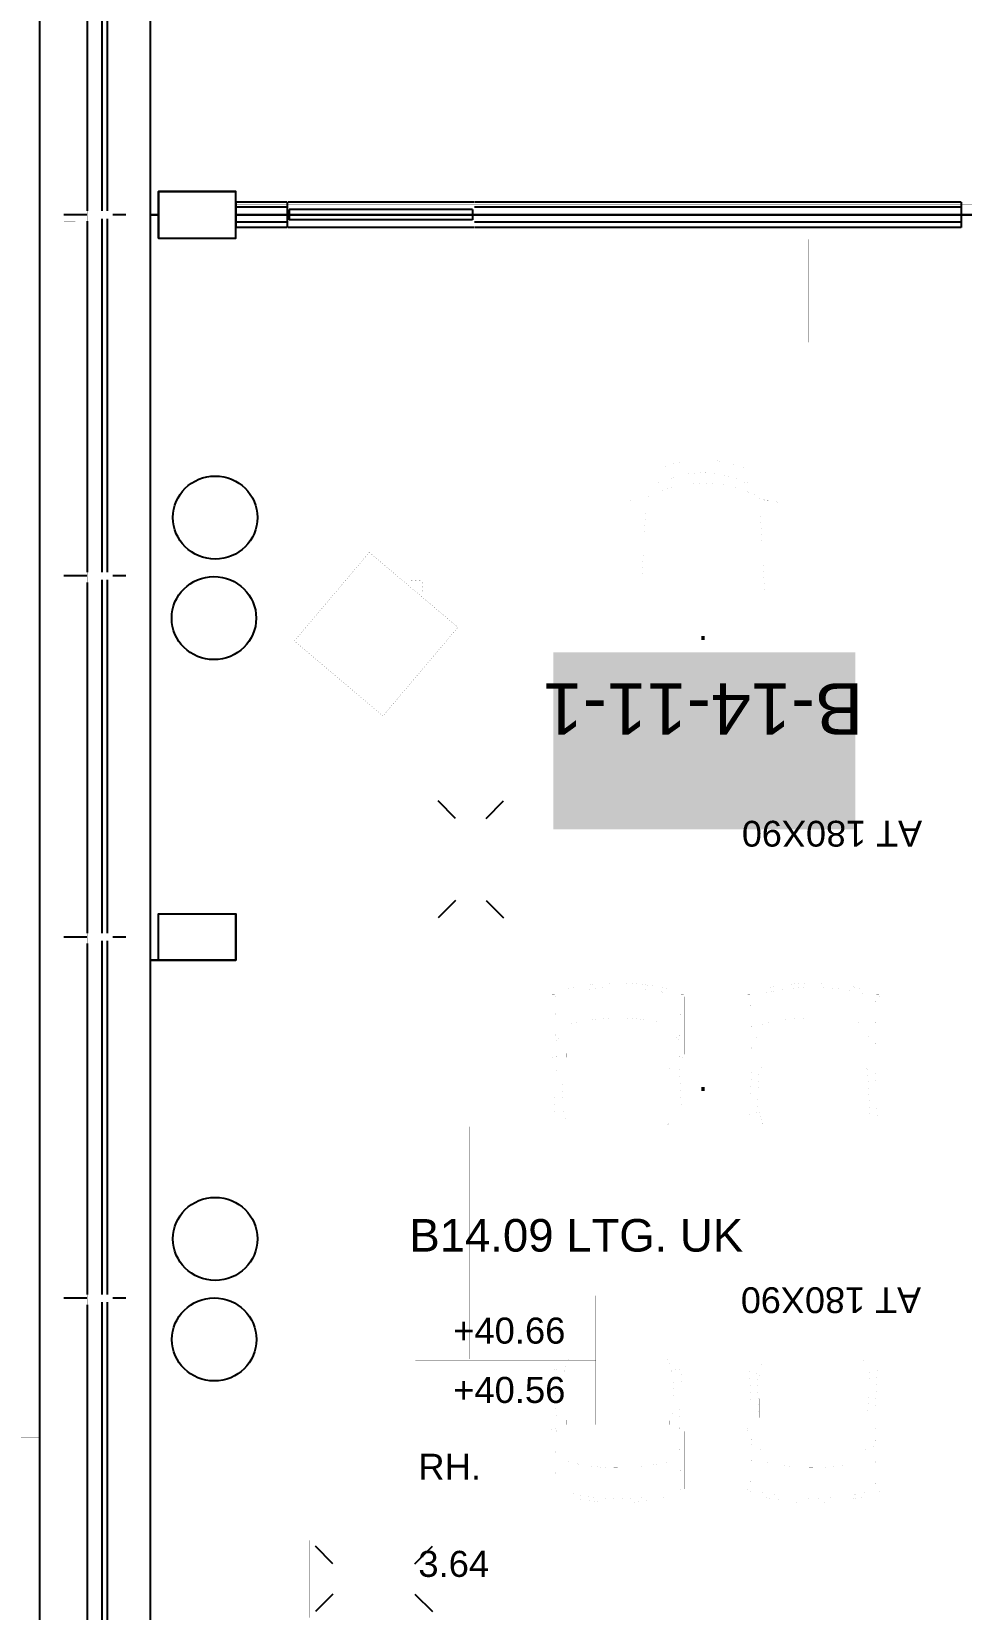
# Model space of a CAD drawing. Extents: x 7690 to 8871, y -6511 to -5312.
# Drawn here: x 7829.7 to 7971.7, y -5793.9 to -5553.1 of the extents above; entities that cross this region are included whole.
import ezdxf
from ezdxf.enums import TextEntityAlignment as Align

# ---------------------------------------------------------------- set-up
doc = ezdxf.new("R2010")
doc.units = 0
doc.header["$MEASUREMENT"] = 0
doc.linetypes.add('LONG_DASHES', pattern=[1.5, 1, -0.5])
doc.layers.get('0').update_dxf_attribs({"linetype": 'CONTINUOUS'})
for name, color, linetype in [('A-ALLG-BESCHRIFTUNG_10', 7, 'CONTINUOUS'), ('A-NEU-BÜROTRENNWAND-DAEMMUNG', 7, 'CONTINUOUS'), ('A-NEU-BÜROTRENNWAND-FEIN', 7, 'CONTINUOUS'), ('A-NEU-BÜROTRENNWAND-GROB', 7, 'CONTINUOUS'), ('A-NEU-GRUNDRISS', 7, 'CONTINUOUS'), ('A-NEU-WAND-BETON', 7, 'CONTINUOUS'), ('BWZ121_GF-POLYGON', 7, 'CONTINUOUS'), ('BWZ122_NGF-POLYGON', 7, 'CONTINUOUS'), ('FM_OBJEKT_ARBEITSPLATZ', 7, 'CONTINUOUS'), ('FM_OBJEKT_DOSE', 7, 'CONTINUOUS'), ('FM_OBJEKT_GESCHOSS', 7, 'CONTINUOUS'), ('FM_OBJEKT_MOEBEL', 7, 'CONTINUOUS'), ('FM_OBJEKT_RAUM', 7, 'CONTINUOUS'), ('R0_MOBILIAR_2D_BEDIENUNG', 7, 'CONTINUOUS'), ('R0_MOBILIAR_2D_LINIEN', 7, 'CONTINUOUS'), ('Z0_NEU', 7, 'CONTINUOUS'), ('Z1_POLYGONE_FLÄCHENNACHWEIS', 7, 'CONTINUOUS')]:
    doc.layers.add(name, color=color, linetype=linetype)
doc.styles.add('ARIAL', font='ARIAL')

# ---------------------------------------------------------------- blocks, each defined once
blk = doc.blocks.new('*D22')
at = {"layer": 'FM_OBJEKT_GESCHOSS', "color": 250, "linetype": 'Continuous', "const_width": 0.00174}
blk.add_lwpolyline([(8161.6821, -6162.5566), (8161.6821, -6493.2646), (8778.2168, -6493.2646), (8778.2168, -5660.9834), (8447.5059, -5660.9834), (8447.5059, -5330.3032), (7830.9731, -5330.2744), (7830.9746, -5767.6758), (7720.7378, -5767.6758), (7720.7378, -5751.9277), (7704.9897, -5751.9277), (7704.9897, -5767.6758), (7720.7378, -5767.6758), (7720.7378, -5767.6758), (7830.9746, -5767.6758), (7830.9746, -6162.5566), (8161.6821, -6162.5566), (8246.5254, -6081.0605), (8246.5254, -6073.5806), (8330.5762, -6073.5806), (8330.5762, -6081.0605), (8246.5254, -6081.0605)], close=True, dxfattribs=at)
blk = doc.blocks.new('*D55')
at = {"layer": 'A-NEU-GRUNDRISS', "color": 250, "linetype": 'Continuous'}
for p, q in [((7830.9712, -5801.5303), (7830.9712, -5746.4121)), ((7838.2139, -5746.4121), (7834.6587, -5746.4121)), ((7838.2144, -5747.4053), (7838.2144, -5800.9395)), ((7840.4995, -5800.9395), (7840.4995, -5747.0029)), ((7841.3267, -5800.9395), (7841.3267, -5747.0029)), ((7844.1187, -5746.4121), (7842.1519, -5746.4121)), ((7847.8979, -5799.9556), (7847.8979, -5747.9868))]:
    blk.add_line(p, q, dxfattribs=at)
at = {"layer": 'A-NEU-GRUNDRISS', "color": 250, "linetype": 'Continuous', "const_width": 0.00174}
for points in [[(7836.4106, -5747.4854), (7836.4106, -5745.3394), (7834.6587, -5745.3394), (7834.6587, -5747.4854)], [(7839.3955, -5747.4053), (7839.3955, -5745.4185), (7838.2144, -5745.4185), (7838.2144, -5747.4053)], [(7847.8979, -5747.9868), (7847.8979, -5744.8374), (7842.7798, -5744.8374), (7842.7798, -5747.9868)], [(7842.1494, -5800.9395), (7842.1494, -5747.0029), (7839.6714, -5747.0029), (7839.6714, -5800.9395)], [(7842.1519, -5746.8057), (7842.1519, -5746.0186), (7839.6934, -5746.0186), (7839.6934, -5746.8057)]]:
    blk.add_lwpolyline(points, close=True, dxfattribs=at)
blk = doc.blocks.new('*D56')
at = {"layer": 'A-NEU-GRUNDRISS', "color": 250, "linetype": 'Continuous'}
for p, q in [((7830.9712, -5746.4121), (7830.9712, -5691.2944)), ((7838.2139, -5691.2944), (7834.6587, -5691.2944)), ((7838.2144, -5692.2871), (7838.2144, -5745.8218)), ((7840.4995, -5745.8218), (7840.4995, -5691.8848)), ((7841.3267, -5745.8218), (7841.3267, -5691.8848)), ((7844.1187, -5691.2939), (7842.1519, -5691.2939)), ((7847.8979, -5744.8374), (7847.8979, -5692.8691))]:
    blk.add_line(p, q, dxfattribs=at)
at = {"layer": 'A-NEU-GRUNDRISS', "color": 250, "linetype": 'Continuous', "const_width": 0.00174}
for points in [[(7836.4106, -5692.3672), (7836.4106, -5690.2212), (7834.6587, -5690.2212), (7834.6587, -5692.3672)], [(7839.395, -5692.2871), (7839.395, -5690.3003), (7838.2144, -5690.3003), (7838.2144, -5692.2871)], [(7847.8979, -5692.8691), (7847.8979, -5689.7192), (7842.7798, -5689.7192), (7842.7798, -5692.8691)], [(7842.1494, -5745.8218), (7842.1494, -5691.8848), (7839.6714, -5691.8848), (7839.6714, -5745.8218)], [(7842.1519, -5691.688), (7842.1519, -5690.9004), (7839.6934, -5690.9004), (7839.6934, -5691.688)]]:
    blk.add_lwpolyline(points, close=True, dxfattribs=at)
blk = doc.blocks.new('*D57')
at = {"layer": 'A-NEU-GRUNDRISS', "color": 250, "linetype": 'Continuous'}
for p, q in [((7830.9712, -5691.2939), (7830.9712, -5636.1763)), ((7838.2139, -5636.1763), (7834.6587, -5636.1763)), ((7838.2144, -5637.1689), (7838.2144, -5690.7036)), ((7840.4995, -5690.7036), (7840.4995, -5636.7666)), ((7841.3267, -5690.7036), (7841.3267, -5636.7666)), ((7844.1187, -5636.1758), (7842.1519, -5636.1758)), ((7847.8979, -5689.7192), (7847.8979, -5637.751))]:
    blk.add_line(p, q, dxfattribs=at)
at = {"layer": 'A-NEU-GRUNDRISS', "color": 250, "linetype": 'Continuous', "const_width": 0.00174}
for points in [[(7836.4106, -5637.249), (7836.4106, -5635.103), (7834.6587, -5635.103), (7834.6587, -5637.249)], [(7847.8979, -5637.751), (7847.8979, -5634.6011), (7842.7798, -5634.6011), (7842.7798, -5637.751)], [(7839.3955, -5637.1689), (7839.3955, -5635.1821), (7838.2144, -5635.1821), (7838.2144, -5637.1689)], [(7842.1494, -5690.7036), (7842.1494, -5636.7666), (7839.6714, -5636.7666), (7839.6714, -5690.7036)], [(7842.1519, -5636.5698), (7842.1519, -5635.7822), (7839.6934, -5635.7822), (7839.6934, -5636.5698)]]:
    blk.add_lwpolyline(points, close=True, dxfattribs=at)
blk = doc.blocks.new('*D58')
at = {"layer": 'A-NEU-GRUNDRISS', "color": 250, "linetype": 'Continuous'}
for p, q in [((7830.9712, -5636.1763), (7830.9712, -5581.0581)), ((7838.2139, -5581.0581), (7834.6587, -5581.0581)), ((7838.2144, -5582.0508), (7838.2144, -5635.5854)), ((7840.4995, -5635.5854), (7840.4995, -5581.6484)), ((7841.3267, -5635.5854), (7841.3267, -5581.6484)), ((7844.1187, -5581.0581), (7842.1519, -5581.0581)), ((7847.8979, -5634.6016), (7847.8979, -5582.6328))]:
    blk.add_line(p, q, dxfattribs=at)
at = {"layer": 'A-NEU-GRUNDRISS', "color": 250, "linetype": 'Continuous', "const_width": 0.00174}
for points in [[(7847.8979, -5582.6328), (7847.8979, -5579.4834), (7842.7798, -5579.4834), (7842.7798, -5582.6328)], [(7836.4106, -5582.1309), (7836.4106, -5579.9854), (7834.6587, -5579.9854), (7834.6587, -5582.1309)], [(7839.3955, -5582.0508), (7839.3955, -5580.0645), (7838.2144, -5580.0645), (7838.2144, -5582.0508)], [(7842.1494, -5635.5854), (7842.1494, -5581.6484), (7839.6714, -5581.6484), (7839.6714, -5635.5854)], [(7842.1519, -5581.4517), (7842.1519, -5580.6646), (7839.6934, -5580.6646), (7839.6934, -5581.4517)]]:
    blk.add_lwpolyline(points, close=True, dxfattribs=at)
blk = doc.blocks.new('*D59')
at = {"layer": 'A-NEU-GRUNDRISS', "color": 250, "linetype": 'Continuous'}
for p, q in [((7830.9712, -5581.0581), (7830.9712, -5525.9399)), ((7838.2139, -5525.9399), (7834.6587, -5525.9399)), ((7840.4995, -5580.4673), (7840.4995, -5526.5308)), ((7841.3267, -5580.4673), (7841.3267, -5526.5308)), ((7844.1191, -5525.9399), (7842.1519, -5525.9399)), ((7838.2144, -5526.9326), (7838.2144, -5580.4673)), ((7847.8979, -5579.4834), (7847.8979, -5527.5146))]:
    blk.add_line(p, q, dxfattribs=at)
at = {"layer": 'A-NEU-GRUNDRISS', "color": 250, "linetype": 'Continuous', "const_width": 0.00174}
for points in [[(7836.4106, -5527.0132), (7836.4106, -5524.8672), (7834.6587, -5524.8672), (7834.6587, -5527.0132)], [(7839.3955, -5526.9326), (7839.3955, -5524.9463), (7838.2144, -5524.9463), (7838.2144, -5526.9326)], [(7842.1494, -5580.4673), (7842.1494, -5526.5308), (7839.6714, -5526.5308), (7839.6714, -5580.4673)], [(7842.1519, -5526.334), (7842.1519, -5525.5464), (7839.6934, -5525.5464), (7839.6934, -5526.334)], [(7847.8979, -5527.5146), (7847.8979, -5524.3652), (7842.7798, -5524.3652), (7842.7798, -5527.5146)]]:
    blk.add_lwpolyline(points, close=True, dxfattribs=at)
blk = doc.blocks.new('*D124')
at = {"layer": 'BWZ122_NGF-POLYGON', "color": 6, "linetype": 'Continuous', "const_width": 0.0139}
blk.add_lwpolyline([(7849.0806, -5577.5151), (7849.0806, -5581.0581), (7847.8979, -5581.0581), (7847.8999, -5467.2788), (7849.0806, -5467.2788), (7860.8916, -5467.2788), (7860.8916, -5474.3657), (7849.0806, -5474.3657), (7849.0806, -5467.2788), (7847.8999, -5467.2788), (7847.8999, -5357.043), (7849.0806, -5357.043), (7860.8916, -5357.043), (7860.8916, -5364.1299), (7849.0806, -5364.1299), (7849.0806, -5357.043), (7847.8999, -5357.043), (7847.8999, -5347.1997), (8084.1206, -5347.2007), (8084.1196, -5357.043), (8080.5767, -5357.043), (8080.5767, -5368.854), (8080.5767, -5573.1846), (8076.2456, -5573.1846), (8076.2456, -5581.0581), (7860.8916, -5581.0581), (7860.8916, -5577.5151), (7849.0806, -5577.5151), (7849.0806, -5581.0581), (7847.8979, -5581.0581), (7849.0806, -5581.0581)], close=True, dxfattribs=at)
blk = doc.blocks.new('*D125')
at = {"layer": 'BWZ122_NGF-POLYGON', "color": 6, "linetype": 'Continuous', "const_width": 0.0139}
blk.add_lwpolyline([(7847.8979, -5581.0581), (7849.0806, -5581.0581), (7849.0806, -5584.6016), (7860.8916, -5584.6016), (7860.8916, -5581.0581), (8076.2456, -5581.0581), (8076.2456, -5588.9321), (8082.5054, -5588.9321), (8082.5054, -5793.6563), (8076.2456, -5793.6563), (8076.2456, -5801.5303), (7860.8916, -5801.5303), (7860.8916, -5797.9868), (7849.0806, -5797.9868), (7849.0806, -5801.5303), (7847.8979, -5801.5303), (7847.8979, -5694.8374), (7849.0806, -5694.8374), (7849.0806, -5687.751), (7860.8916, -5687.751), (7860.8916, -5694.8374), (7849.0806, -5694.8374), (7847.8979, -5694.8374)], close=True, dxfattribs=at)
blk = doc.blocks.new('*D257')
at = {"layer": 'FM_OBJEKT_MOEBEL', "color": 250, "linetype": 'Continuous', "const_width": 0.00174}
blk.add_lwpolyline([(7967.6597, -5644.0176), (7896.7939, -5644.0176), (7896.7939, -5679.4507), (7967.6597, -5679.4507)], close=True, dxfattribs=at)
at = {"layer": 'FM_OBJEKT_MOEBEL', "color": 250, "linetype": 'Continuous', "style": 'ARIAL'}
for s, height, p in [('.', 3.937, (7932.2246, -5645.3291)), ('B-14-11-1', 7.87399, (7932.2249, -5652.5469))]:
    blk.add_text(s, height=height, rotation=180, dxfattribs=at).set_placement(p, align=Align.CENTER)
blk.add_text('AT 180X90', height=3.93699, rotation=180, dxfattribs=at).set_placement((7965.6914, -5673.5449))
blk = doc.blocks.new('*D258')
at = {"layer": 'R0_MOBILIAR_2D_BEDIENUNG', "color": 1, "linetype": 'Continuous', "const_width": 0.0139}
blk.add_lwpolyline([(7889.4888, -5638.7529), (7889.3247, -5636.791), (7887.3633, -5636.9556)], dxfattribs=at)
at = {"layer": 'R0_MOBILIAR_2D_LINIEN', "color": 1, "linetype": 'Continuous', "const_width": 0.0139}
blk.add_lwpolyline([(7894.8179, -5644.0137), (7881.2891, -5632.5752), (7869.8506, -5646.1035), (7883.3789, -5657.5425)], close=True, dxfattribs=at)
blk = doc.blocks.new('*D259')
at = {"layer": 'FM_OBJEKT_MOEBEL', "color": 250, "linetype": 'Continuous'}
for p, q in [((7894.4648, -5673.1816), (7891.8027, -5670.5195)), ((7899.1177, -5673.1816), (7901.7798, -5670.5195)), ((7894.4648, -5685.709), (7891.8027, -5688.3711)), ((7899.1177, -5685.709), (7901.7798, -5688.3711))]:
    blk.add_line(p, q, dxfattribs=at)
at = {"layer": 'FM_OBJEKT_MOEBEL', "color": 250, "linetype": 'Continuous', "const_width": 0.00174}
for points in [[(7902.6968, -5689.2881), (7890.8857, -5689.2881), (7890.8857, -5669.6025), (7902.6968, -5669.6025)], [(7898.7598, -5685.3506), (7894.8228, -5685.3506), (7894.8228, -5673.5396), (7898.7598, -5673.5396)]]:
    blk.add_lwpolyline(points, close=True, dxfattribs=at)
blk = doc.blocks.new('*D282')
at = {"layer": 'FM_OBJEKT_MOEBEL', "color": 250, "linetype": 'Continuous'}
for p, q in [((7875.7393, -5786.9316), (7873.0771, -5784.2695)), ((7888.2666, -5786.9316), (7890.9287, -5784.2695)), ((7875.7393, -5791.5845), (7873.0771, -5794.2466)), ((7888.2666, -5791.5845), (7890.9287, -5794.2466))]:
    blk.add_line(p, q, dxfattribs=at)
at = {"layer": 'FM_OBJEKT_MOEBEL', "color": 250, "linetype": 'Continuous', "const_width": 0.00174}
for points in [[(7872.1606, -5795.1636), (7872.1606, -5783.3525), (7891.8452, -5783.3525), (7891.8452, -5795.1636)], [(7876.0977, -5791.2266), (7876.0977, -5787.2896), (7887.9082, -5787.2896), (7887.9082, -5791.2266)]]:
    blk.add_lwpolyline(points, close=True, dxfattribs=at)
blk = doc.blocks.new('*D284')
at = {"layer": 'FM_OBJEKT_MOEBEL', "color": 250, "linetype": 'Continuous', "const_width": 0.00174}
blk.add_lwpolyline([(7979.79, -5561.7666), (7948.2939, -5561.7666), (7948.2939, -5577.5146), (7979.79, -5577.5146)], close=True, dxfattribs=at)
blk = doc.blocks.new('*D287')
at = {"layer": 'FM_OBJEKT_MOEBEL', "color": 250, "linetype": 'Continuous', "const_width": 0.00174}
blk.add_lwpolyline([(7948.2925, -5561.7666), (7916.7959, -5561.7666), (7916.7959, -5577.5146), (7948.2925, -5577.5146)], close=True, dxfattribs=at)
blk = doc.blocks.new('*D288')
at = {"layer": 'FM_OBJEKT_MOEBEL', "color": 250, "linetype": 'Continuous', "const_width": 0.00174}
blk.add_lwpolyline([(7916.7944, -5561.7666), (7885.2983, -5561.7666), (7885.2983, -5577.5146), (7916.7944, -5577.5146)], close=True, dxfattribs=at)
blk = doc.blocks.new('*D289')
at = {"layer": 'FM_OBJEKT_MOEBEL', "color": 250, "linetype": 'Continuous', "const_width": 0.00174}
blk.add_lwpolyline([(7916.8008, -5600.5327), (7948.2964, -5600.5327), (7948.2964, -5584.7847), (7916.8008, -5584.7847)], close=True, dxfattribs=at)
blk = doc.blocks.new('*D290')
at = {"layer": 'FM_OBJEKT_MOEBEL', "color": 250, "linetype": 'Continuous', "const_width": 0.00174}
blk.add_lwpolyline([(7948.2944, -5600.5327), (7979.7905, -5600.5327), (7979.7905, -5584.7847), (7948.2944, -5584.7847)], close=True, dxfattribs=at)
blk = doc.blocks.new('ZZUNIT_CIRCLE')
at = {"color": 0, "linetype": 'ByBlock'}
blk.add_circle((0, 0), 1, dxfattribs=at)
blk = doc.blocks.new('*D348')
at = {"layer": 'FM_OBJEKT_DOSE', "color": 7, "linetype": 'Continuous', "xscale": 6.452989299999999, "yscale": 6.3332055}
blk.add_blockref('ZZUNIT_CIRCLE', (7857.7607, -5737.3535), dxfattribs=at)
blk = doc.blocks.new('*D349')
at = {"layer": 'FM_OBJEKT_DOSE', "color": 7, "linetype": 'Continuous', "xscale": 6.452989299999999, "yscale": 6.3332055}
blk.add_blockref('ZZUNIT_CIRCLE', (7857.6187, -5752.707), dxfattribs=at)
blk = doc.blocks.new('*D350')
at = {"layer": 'FM_OBJEKT_DOSE', "color": 7, "linetype": 'Continuous', "xscale": 6.452989299999999, "yscale": 6.3332055}
blk.add_blockref('ZZUNIT_CIRCLE', (7857.7607, -5627.2632), dxfattribs=at)
blk = doc.blocks.new('*D351')
at = {"layer": 'FM_OBJEKT_DOSE', "color": 7, "linetype": 'Continuous', "xscale": 6.452989299999999, "yscale": 6.3332055}
blk.add_blockref('ZZUNIT_CIRCLE', (7857.5703, -5642.6167), dxfattribs=at)
blk = doc.blocks.new('*D407')
at = {"layer": 'FM_OBJEKT_MOEBEL', "color": 250, "linetype": 'Continuous', "const_width": 0.00174}
blk.add_lwpolyline([(7967.5044, -5720.251), (7896.6387, -5720.251), (7896.6387, -5755.6836), (7967.5044, -5755.6836)], close=True, dxfattribs=at)
at = {"layer": 'FM_OBJEKT_MOEBEL', "color": 250, "linetype": 'Continuous', "style": 'ARIAL'}
blk.add_text('AT 180X90', height=3.93699, rotation=180, dxfattribs=at).set_placement((7965.5361, -5744.7364))
blk = doc.blocks.new('*D408')
at = {"layer": 'FM_OBJEKT_MOEBEL', "color": 250, "linetype": 'Continuous', "const_width": 0.00174}
blk.add_lwpolyline([(8038.3745, -5720.1885), (7967.5088, -5720.1885), (7967.5088, -5755.6216), (8038.3745, -5755.6216)], close=True, dxfattribs=at)
at = {"layer": 'FM_OBJEKT_MOEBEL', "color": 250, "linetype": 'Continuous', "style": 'ARIAL'}
blk.add_text('AT 180X90', height=3.93699, rotation=180, dxfattribs=at).set_placement((8036.4067, -5745.9341))
blk = doc.blocks.new('*D445')
at = {"layer": 'FM_OBJEKT_MOEBEL', "color": 250, "linetype": 'Continuous', "const_width": 0.00174}
blk.add_lwpolyline([(7941.6196, -5755.6841), (7941.4585, -5755.9678), (7941.3208, -5756.2446), (7941.1978, -5756.5308), (7941.0718, -5756.8804), (7940.9722, -5757.2271), (7940.896, -5757.5791), (7940.8452, -5757.9131), (7940.812, -5758.2832), (7940.814, -5764.6206), (7940.4331, -5757.3804), (7940.0679, -5757.2842), (7939.8804, -5757.2827), (7939.6929, -5757.2813), (7939.5112, -5757.3267), (7939.3296, -5757.3721), (7939.3296, -5757.3721), (7939.3296, -5757.3721), (7939.4673, -5760.2451), (7939.4663, -5760.2266), (7939.5854, -5762.7153), (7939.6694, -5764.4648), (7939.6694, -5766.291), (7939.0366, -5766.3208), (7938.9546, -5766.7417), (7938.9546, -5775.5249), (7939.0405, -5775.9302), (7939.4351, -5775.9302), (7939.5229, -5775.5249), (7939.6694, -5766.291), (7939.6694, -5768.502), (7939.6831, -5768.6978), (7939.7241, -5768.8389), (7939.8228, -5769.0176), (7939.9019, -5769.1104), (7940.0415, -5769.2222), (7940.1431, -5769.2759), (7940.2681, -5769.3193), (7941.2319, -5769.5674), (7941.2319, -5776.6543), (7941.8823, -5776.8125), (7942.4526, -5776.9399), (7943.2261, -5777.0947), (7943.9937, -5777.229), (7945.0063, -5777.3765), (7945.8638, -5777.4751), (7946.689, -5777.5483), (7947.5249, -5777.6006), (7948.5044, -5777.6333), (7949.4624, -5777.6362), (7950.6294, -5777.6006), (7951.6548, -5777.5342), (7952.3765, -5777.4668), (7953.1606, -5777.3755), (7953.8618, -5777.2764), (7954.5903, -5777.1567), (7955.4136, -5777.001), (7956.0786, -5776.8584), (7956.6294, -5776.7285), (7956.9292, -5776.6543), (7956.9292, -5769.5674), (7957.8921, -5769.3198), (7958.0903, -5769.2397), (7958.2397, -5769.1299), (7958.3042, -5769.0615), (7958.3608, -5768.9863), (7958.3999, -5768.9204), (7958.436, -5768.8418), (7958.4683, -5768.7427), (7958.4888, -5768.6235), (7958.4917, -5768.502), (7958.4917, -5768.3135), (7958.4917, -5768.0605), (7958.4917, -5767.7778), (7958.4917, -5766.0786), (7958.6401, -5775.5249), (7958.7261, -5775.9302), (7959.1206, -5775.9302), (7959.2065, -5775.5249), (7959.2065, -5766.7417), (7959.1265, -5766.3208), (7958.4917, -5766.2915), (7958.4917, -5764.4648), (7958.8315, -5757.3721), (7958.4663, -5757.2813), (7958.0933, -5757.2842), (7957.73, -5757.3804), (7957.3491, -5764.5327), (7957.3491, -5758.3701), (7957.3218, -5757.9917), (7957.2622, -5757.5771), (7957.1841, -5757.2148), (7957.0825, -5756.8638), (7956.98, -5756.5732), (7956.8169, -5756.1938), (7956.5405, -5755.6846), (7941.6206, -5755.6841)], close=True, dxfattribs=at)
for points in [[(7940.813, -5764.5327), (7941.1157, -5764.6138), (7941.2017, -5764.686), (7941.2427, -5764.8066), (7941.231, -5769.5674)], [(7957.3481, -5764.5327), (7957.0415, -5764.6138), (7956.9595, -5764.686), (7956.9146, -5764.8066), (7956.9282, -5769.5674)], [(7941.231, -5771.3179), (7942.1812, -5771.5444), (7943.2554, -5771.7642), (7944.3091, -5771.9419), (7945.3921, -5772.0874), (7946.5835, -5772.2041), (7947.6294, -5772.269), (7948.4438, -5772.2959), (7949.7202, -5772.2954), (7950.6226, -5772.2646), (7951.894, -5772.1772), (7952.8481, -5772.0776), (7953.8354, -5771.9438), (7954.7437, -5771.793), (7955.5142, -5771.6436), (7956.1802, -5771.4985), (7956.9263, -5771.3179)], [(7941.2339, -5776.002), (7942.1841, -5776.2285), (7943.2583, -5776.4482), (7944.312, -5776.626), (7945.395, -5776.7715), (7946.5864, -5776.8882), (7947.6323, -5776.9531), (7948.4468, -5776.98), (7949.7231, -5776.9795), (7950.6255, -5776.9487), (7951.897, -5776.8613), (7952.8511, -5776.7617), (7953.8384, -5776.6279), (7954.7466, -5776.4771), (7955.5171, -5776.3276), (7956.1831, -5776.1826), (7956.9292, -5776.002)]]:
    blk.add_lwpolyline(points, dxfattribs=at)
blk = doc.blocks.new('*D446')
at = {"layer": 'FM_OBJEKT_MOEBEL', "color": 250, "linetype": 'Continuous', "const_width": 0.00174}
blk.add_lwpolyline([(7956.5415, -5720.2515), (7956.7026, -5719.9678), (7956.8403, -5719.6909), (7956.9634, -5719.4048), (7957.0894, -5719.0552), (7957.189, -5718.7085), (7957.2651, -5718.3564), (7957.3159, -5718.0225), (7957.3491, -5717.6523), (7957.3472, -5711.3149), (7957.728, -5718.5552), (7958.0933, -5718.6514), (7958.2808, -5718.6528), (7958.4683, -5718.6543), (7958.6499, -5718.6089), (7958.8315, -5718.5635), (7958.8315, -5718.5635), (7958.8315, -5718.5635), (7958.6938, -5715.6904), (7958.6948, -5715.709), (7958.5757, -5713.2202), (7958.4917, -5711.4707), (7958.4917, -5709.6445), (7959.1245, -5709.6147), (7959.2065, -5709.1938), (7959.2065, -5700.4106), (7959.1206, -5700.0054), (7958.7261, -5700.0054), (7958.6382, -5700.4106), (7958.4917, -5709.6445), (7958.4917, -5707.4336), (7958.478, -5707.2378), (7958.437, -5707.0967), (7958.3384, -5706.918), (7958.2593, -5706.8252), (7958.1196, -5706.7134), (7958.0181, -5706.6597), (7957.8931, -5706.6162), (7956.9292, -5706.3682), (7956.9292, -5699.2808), (7956.2788, -5699.1226), (7955.7085, -5698.9956), (7954.9351, -5698.8403), (7954.1675, -5698.7065), (7953.1548, -5698.5591), (7952.2974, -5698.4604), (7951.4722, -5698.3872), (7950.6362, -5698.3345), (7949.6567, -5698.3022), (7948.6987, -5698.2993), (7947.5317, -5698.3345), (7946.5063, -5698.4009), (7945.7847, -5698.4683), (7945.0005, -5698.5601), (7944.2993, -5698.6587), (7943.5708, -5698.7788), (7942.7476, -5698.9341), (7942.0825, -5699.0767), (7941.5317, -5699.2065), (7941.2319, -5699.2808), (7941.2319, -5706.3682), (7940.269, -5706.6157), (7940.0708, -5706.6958), (7939.9214, -5706.8057), (7939.8569, -5706.874), (7939.8003, -5706.9492), (7939.7612, -5707.0151), (7939.7251, -5707.0938), (7939.6929, -5707.1929), (7939.6724, -5707.312), (7939.6694, -5707.4336), (7939.6694, -5707.6221), (7939.6694, -5707.875), (7939.6694, -5708.1577), (7939.6694, -5709.8569), (7939.521, -5700.4106), (7939.4351, -5700.0054), (7939.0405, -5700.0054), (7938.9546, -5700.4106), (7938.9546, -5709.1938), (7939.0347, -5709.6147), (7939.6694, -5709.644), (7939.6694, -5711.4707), (7939.3296, -5718.5635), (7939.6948, -5718.6543), (7940.0679, -5718.6514), (7940.4312, -5718.5552), (7940.812, -5711.4028), (7940.812, -5717.5654), (7940.8394, -5717.9438), (7940.8989, -5718.3584), (7940.9771, -5718.7207), (7941.0786, -5719.0718), (7941.1812, -5719.3623), (7941.3442, -5719.7417), (7941.6206, -5720.251), (7956.5405, -5720.2515)], close=True, dxfattribs=at)
for points in [[(7956.9272, -5699.9331), (7955.9771, -5699.7065), (7954.9028, -5699.4868), (7953.8491, -5699.3091), (7952.7661, -5699.1636), (7951.5747, -5699.0474), (7950.5288, -5698.9819), (7949.7144, -5698.9556), (7948.438, -5698.9556), (7947.5356, -5698.9868), (7946.2642, -5699.0737), (7945.3101, -5699.1733), (7944.3228, -5699.3071), (7943.4146, -5699.4585), (7942.644, -5699.6079), (7941.978, -5699.7524), (7941.2319, -5699.9331)], [(7956.9302, -5704.6177), (7955.98, -5704.3911), (7954.9058, -5704.1714), (7953.8521, -5703.9937), (7952.769, -5703.8481), (7951.5776, -5703.7314), (7950.5317, -5703.6665), (7949.7173, -5703.6396), (7948.4409, -5703.6401), (7947.5386, -5703.6709), (7946.2671, -5703.7583), (7945.313, -5703.8579), (7944.3257, -5703.9917), (7943.4175, -5704.1426), (7942.647, -5704.292), (7941.981, -5704.437), (7941.2349, -5704.6177)], [(7940.813, -5711.4028), (7941.1196, -5711.3218), (7941.2017, -5711.2495), (7941.2466, -5711.1289), (7941.2329, -5706.3682)], [(7957.3481, -5711.4028), (7957.0454, -5711.3218), (7956.9595, -5711.2495), (7956.9185, -5711.1289), (7956.9302, -5706.3682)]]:
    blk.add_lwpolyline(points, dxfattribs=at)
blk = doc.blocks.new('*D447')
at = {"layer": 'FM_OBJEKT_MOEBEL', "color": 250, "linetype": 'Continuous', "const_width": 0.00174}
blk.add_lwpolyline([(7911.7764, -5755.6841), (7911.6152, -5755.9678), (7911.4775, -5756.2446), (7911.3545, -5756.5308), (7911.2285, -5756.8804), (7911.1289, -5757.2271), (7911.0527, -5757.5791), (7911.002, -5757.9131), (7910.9688, -5758.2832), (7910.9707, -5764.6206), (7910.5898, -5757.3804), (7910.2246, -5757.2842), (7910.0371, -5757.2827), (7909.8496, -5757.2813), (7909.668, -5757.3267), (7909.4863, -5757.3721), (7909.4863, -5757.3721), (7909.4863, -5757.3721), (7909.624, -5760.2451), (7909.623, -5760.2266), (7909.7422, -5762.7153), (7909.8262, -5764.4648), (7909.8262, -5766.291), (7909.1934, -5766.3208), (7909.1113, -5766.7417), (7909.1113, -5775.5249), (7909.1973, -5775.9302), (7909.5918, -5775.9302), (7909.6797, -5775.5249), (7909.8262, -5766.291), (7909.8262, -5768.502), (7909.8398, -5768.6978), (7909.8809, -5768.8389), (7909.9795, -5769.0176), (7910.0586, -5769.1104), (7910.1982, -5769.2222), (7910.2998, -5769.2759), (7910.4248, -5769.3193), (7911.3887, -5769.5674), (7911.3887, -5776.6543), (7912.0391, -5776.8125), (7912.6094, -5776.9399), (7913.3828, -5777.0947), (7914.1504, -5777.229), (7915.1631, -5777.3765), (7916.0205, -5777.4751), (7916.8457, -5777.5483), (7917.6816, -5777.6006), (7918.6611, -5777.6333), (7919.6191, -5777.6362), (7920.7861, -5777.6006), (7921.8115, -5777.5342), (7922.5332, -5777.4668), (7923.3174, -5777.3755), (7924.0186, -5777.2764), (7924.7471, -5777.1567), (7925.5703, -5777.001), (7926.2354, -5776.8584), (7926.7861, -5776.7285), (7927.0859, -5776.6543), (7927.0859, -5769.5674), (7928.0488, -5769.3198), (7928.2471, -5769.2397), (7928.3965, -5769.1299), (7928.4609, -5769.0615), (7928.5176, -5768.9863), (7928.5566, -5768.9204), (7928.5928, -5768.8418), (7928.625, -5768.7427), (7928.6455, -5768.6235), (7928.6484, -5768.502), (7928.6484, -5768.3135), (7928.6484, -5768.0605), (7928.6484, -5767.7778), (7928.6484, -5766.0786), (7928.7969, -5775.5249), (7928.8828, -5775.9302), (7929.2773, -5775.9302), (7929.3633, -5775.5249), (7929.3633, -5766.7417), (7929.2832, -5766.3208), (7928.6484, -5766.2915), (7928.6484, -5764.4648), (7928.9883, -5757.3721), (7928.623, -5757.2813), (7928.25, -5757.2842), (7927.8867, -5757.3804), (7927.5059, -5764.5327), (7927.5059, -5758.3701), (7927.4785, -5757.9917), (7927.4189, -5757.5771), (7927.3408, -5757.2148), (7927.2393, -5756.8638), (7927.1367, -5756.5732), (7926.9736, -5756.1938), (7926.6973, -5755.6846), (7911.7773, -5755.6841)], close=True, dxfattribs=at)
for points in [[(7910.9697, -5764.5327), (7911.2725, -5764.6138), (7911.3584, -5764.686), (7911.3994, -5764.8066), (7911.3877, -5769.5674)], [(7927.5049, -5764.5327), (7927.1982, -5764.6138), (7927.1162, -5764.686), (7927.0713, -5764.8066), (7927.085, -5769.5674)], [(7911.3877, -5771.3179), (7912.3379, -5771.5444), (7913.4121, -5771.7642), (7914.4658, -5771.9419), (7915.5488, -5772.0874), (7916.7402, -5772.2041), (7917.7861, -5772.269), (7918.6006, -5772.2959), (7919.877, -5772.2954), (7920.7793, -5772.2646), (7922.0508, -5772.1772), (7923.0049, -5772.0776), (7923.9922, -5771.9438), (7924.9004, -5771.793), (7925.6709, -5771.6436), (7926.3369, -5771.4985), (7927.083, -5771.3179)], [(7911.3906, -5776.002), (7912.3408, -5776.2285), (7913.415, -5776.4482), (7914.4688, -5776.626), (7915.5518, -5776.7715), (7916.7432, -5776.8882), (7917.7891, -5776.9531), (7918.6035, -5776.98), (7919.8799, -5776.9795), (7920.7822, -5776.9487), (7922.0537, -5776.8613), (7923.0078, -5776.7617), (7923.9951, -5776.6279), (7924.9033, -5776.4771), (7925.6738, -5776.3276), (7926.3398, -5776.1826), (7927.0859, -5776.002)]]:
    blk.add_lwpolyline(points, dxfattribs=at)
blk = doc.blocks.new('*D448')
at = {"layer": 'FM_OBJEKT_MOEBEL', "color": 250, "linetype": 'Continuous', "const_width": 0.00174}
blk.add_lwpolyline([(7926.6982, -5720.2515), (7926.8594, -5719.9678), (7926.9971, -5719.6909), (7927.1201, -5719.4048), (7927.2461, -5719.0552), (7927.3457, -5718.7085), (7927.4219, -5718.3564), (7927.4727, -5718.0225), (7927.5059, -5717.6523), (7927.5039, -5711.3149), (7927.8848, -5718.5552), (7928.25, -5718.6514), (7928.4375, -5718.6528), (7928.625, -5718.6543), (7928.8066, -5718.6089), (7928.9883, -5718.5635), (7928.9883, -5718.5635), (7928.9883, -5718.5635), (7928.8506, -5715.6904), (7928.8516, -5715.709), (7928.7324, -5713.2202), (7928.6484, -5711.4707), (7928.6484, -5709.6445), (7929.2813, -5709.6147), (7929.3633, -5709.1938), (7929.3633, -5700.4106), (7929.2773, -5700.0054), (7928.8828, -5700.0054), (7928.7949, -5700.4106), (7928.6484, -5709.6445), (7928.6484, -5707.4336), (7928.6348, -5707.2378), (7928.5938, -5707.0967), (7928.4951, -5706.918), (7928.416, -5706.8252), (7928.2764, -5706.7134), (7928.1748, -5706.6597), (7928.0498, -5706.6162), (7927.0859, -5706.3682), (7927.0859, -5699.2808), (7926.4355, -5699.1226), (7925.8652, -5698.9956), (7925.0918, -5698.8403), (7924.3242, -5698.7065), (7923.3115, -5698.5591), (7922.4541, -5698.4604), (7921.6289, -5698.3872), (7920.793, -5698.3345), (7919.8135, -5698.3022), (7918.8555, -5698.2993), (7917.6885, -5698.3345), (7916.6631, -5698.4009), (7915.9414, -5698.4683), (7915.1572, -5698.5601), (7914.4561, -5698.6587), (7913.7275, -5698.7788), (7912.9043, -5698.9341), (7912.2393, -5699.0767), (7911.6885, -5699.2065), (7911.3887, -5699.2808), (7911.3887, -5706.3682), (7910.4258, -5706.6157), (7910.2275, -5706.6958), (7910.0781, -5706.8057), (7910.0137, -5706.874), (7909.957, -5706.9492), (7909.918, -5707.0151), (7909.8818, -5707.0938), (7909.8496, -5707.1929), (7909.8291, -5707.312), (7909.8262, -5707.4336), (7909.8262, -5707.6221), (7909.8262, -5707.875), (7909.8262, -5708.1577), (7909.8262, -5709.8569), (7909.6777, -5700.4106), (7909.5918, -5700.0054), (7909.1973, -5700.0054), (7909.1113, -5700.4106), (7909.1113, -5709.1938), (7909.1914, -5709.6147), (7909.8262, -5709.644), (7909.8262, -5711.4707), (7909.4863, -5718.5635), (7909.8516, -5718.6543), (7910.2246, -5718.6514), (7910.5879, -5718.5552), (7910.9688, -5711.4028), (7910.9688, -5717.5654), (7910.9961, -5717.9438), (7911.0557, -5718.3584), (7911.1338, -5718.7207), (7911.2354, -5719.0718), (7911.3379, -5719.3623), (7911.501, -5719.7417), (7911.7773, -5720.251), (7926.6973, -5720.2515)], close=True, dxfattribs=at)
for points in [[(7927.084, -5699.9331), (7926.1338, -5699.7065), (7925.0596, -5699.4868), (7924.0059, -5699.3091), (7922.9229, -5699.1636), (7921.7314, -5699.0474), (7920.6855, -5698.9819), (7919.8711, -5698.9556), (7918.5947, -5698.9556), (7917.6924, -5698.9868), (7916.4209, -5699.0737), (7915.4668, -5699.1733), (7914.4795, -5699.3071), (7913.5713, -5699.4585), (7912.8008, -5699.6079), (7912.1348, -5699.7524), (7911.3887, -5699.9331)], [(7927.0869, -5704.6177), (7926.1367, -5704.3911), (7925.0625, -5704.1714), (7924.0088, -5703.9937), (7922.9258, -5703.8481), (7921.7344, -5703.7314), (7920.6885, -5703.6665), (7919.874, -5703.6396), (7918.5977, -5703.6401), (7917.6953, -5703.6709), (7916.4238, -5703.7583), (7915.4697, -5703.8579), (7914.4824, -5703.9917), (7913.5742, -5704.1426), (7912.8037, -5704.292), (7912.1377, -5704.437), (7911.3916, -5704.6177)], [(7910.9697, -5711.4028), (7911.2764, -5711.3218), (7911.3584, -5711.2495), (7911.4033, -5711.1289), (7911.3896, -5706.3682)], [(7927.5049, -5711.4028), (7927.2021, -5711.3218), (7927.1162, -5711.2495), (7927.0752, -5711.1289), (7927.0869, -5706.3682)]]:
    blk.add_lwpolyline(points, dxfattribs=at)
blk = doc.blocks.new('*D449')
at = {"layer": 'FM_OBJEKT_MOEBEL', "color": 250, "linetype": 'Continuous', "const_width": 0.00174}
blk.add_lwpolyline([(7923.5972, -5624.1396), (7922.5796, -5624.6587), (7921.2007, -5624.6587), (7921.1396, -5624.6636), (7921.0762, -5624.6787), (7921.0254, -5624.7002), (7920.9614, -5624.7402), (7920.9224, -5624.7734), (7920.8936, -5624.8066), (7920.8618, -5624.8521), (7920.8374, -5624.9023), (7920.8154, -5624.9717), (7920.8081, -5625.0522), (7920.8081, -5625.0522), (7920.8076, -5635.2886), (7920.8115, -5635.3447), (7920.8223, -5635.3955), (7920.8379, -5635.4409), (7920.8584, -5635.4824), (7920.8911, -5635.5308), (7920.9224, -5635.5669), (7920.9697, -5635.6074), (7921.0181, -5635.6367), (7921.0562, -5635.6548), (7921.0947, -5635.6675), (7921.1523, -5635.6792), (7921.2017, -5635.6826), (7922.5786, -5635.6821), (7922.6548, -5635.6743), (7922.7017, -5635.6621), (7922.7378, -5635.6489), (7922.7822, -5635.6255), (7922.8193, -5635.5991), (7922.8574, -5635.5669), (7922.8882, -5635.5313), (7922.9136, -5635.4956), (7922.9424, -5635.4399), (7922.9565, -5635.3984), (7922.9692, -5635.3374), (7922.9731, -5635.2886), (7922.9731, -5625.0527), (7922.9673, -5624.9834), (7922.9517, -5624.9238), (7922.9214, -5624.8569), (7922.8809, -5624.7993), (7922.8584, -5624.7749), (7922.8228, -5624.7432), (7922.7925, -5624.7222), (7922.7617, -5624.7036), (7922.7202, -5624.6851), (7922.6729, -5624.6704), (7922.6299, -5624.6626), (7922.5796, -5624.6587), (7923.5972, -5624.1396), (7922.7471, -5639.5547), (7922.772, -5639.8691), (7922.9526, -5640.2891), (7923.269, -5640.6011), (7923.5786, -5640.7485), (7923.9258, -5640.8008), (7940.5239, -5640.8003), (7940.8638, -5640.75), (7941.0439, -5640.6792), (7941.3813, -5640.4312), (7941.5986, -5640.1079), (7941.6777, -5639.8687), (7941.7026, -5639.5542), (7940.8521, -5624.1406), (7941.8711, -5624.6592), (7941.7612, -5624.6733), (7941.6514, -5624.7251), (7941.5918, -5624.7734), (7941.4971, -5624.9268), (7941.4766, -5625.0518), (7941.4766, -5635.2886), (7941.498, -5635.417), (7941.5513, -5635.52), (7941.6597, -5635.6216), (7941.8052, -5635.6768), (7941.8701, -5635.6821), (7943.2485, -5635.6826), (7943.3779, -5635.6597), (7943.5269, -5635.5664), (7943.5825, -5635.4966), (7943.623, -5635.4082), (7943.6416, -5635.2881), (7943.6421, -5625.0527), (7943.624, -5624.9336), (7943.5273, -5624.7744), (7943.4385, -5624.708), (7943.356, -5624.6738), (7941.8711, -5624.6592), (7940.8521, -5624.1406), (7940.5054, -5623.9624), (7939.8452, -5623.6484), (7939.0801, -5623.3232), (7937.9326, -5622.9097), (7937.0112, -5622.6367), (7936.0522, -5622.4072), (7935.1528, -5622.2407), (7934.291, -5622.123), (7933.8047, -5622.0752), (7933.3032, -5622.0386), (7932.8862, -5622.0195), (7932.686, -5622.0132), (7932.4243, -5622.0088), (7932.3662, -5622.0078), (7932.2432, -5622.0073), (7932.2451, -5620.4331), (7932.3086, -5620.4341), (7932.3662, -5620.4346), (7932.6699, -5620.4399), (7932.9458, -5620.4512), (7933.2729, -5620.4707), (7933.5664, -5620.4946), (7933.9639, -5620.5366), (7934.2715, -5620.5757), (7934.6533, -5620.6348), (7935.0547, -5620.707), (7935.4121, -5620.7822), (7935.7817, -5620.8687), (7936.1636, -5620.9688), (7936.4912, -5621.064), (7936.8379, -5621.1733), (7937.2188, -5621.3047), (7937.4907, -5621.4053), (7937.8433, -5621.5459), (7938.2622, -5621.7256), (7938.5938, -5621.8726), (7938.8926, -5621.9272), (7939.124, -5621.9058), (7939.3794, -5621.8125), (7939.6025, -5621.6504), (7939.7773, -5621.4214), (7939.8589, -5621.2295), (7939.9019, -5620.9414), (7939.8467, -5620.6187), (7939.6885, -5620.332), (7939.5093, -5620.1572), (7939.1753, -5619.9785), (7938.8291, -5619.8242), (7938.4883, -5619.6816), (7938.1255, -5619.5405), (7937.7461, -5619.4023), (7937.3203, -5619.2598), (7936.981, -5619.1553), (7936.6172, -5619.0513), (7936.2681, -5618.9609), (7935.9814, -5618.8916), (7935.6523, -5618.8198), (7935.354, -5618.7603), (7934.9644, -5618.6899), (7934.5845, -5618.6313), (7934.144, -5618.5747), (7933.7275, -5618.5322), (7933.3374, -5618.501), (7932.9741, -5618.481), (7932.6152, -5618.4688), (7932.2251, -5618.4639), (7931.8403, -5618.4688), (7931.4258, -5618.4834), (7930.9653, -5618.5122), (7930.4473, -5618.5591), (7930.0117, -5618.6118), (7929.6348, -5618.6665), (7929.0957, -5618.7598), (7928.6533, -5618.8501), (7928.2212, -5618.9512), (7927.7432, -5619.0767), (7927.3091, -5619.2041), (7926.8101, -5619.3662), (7926.3716, -5619.5229), (7925.9526, -5619.6865), (7925.6235, -5619.8242), (7925.3018, -5619.9663), (7925.0513, -5620.085), (7924.8799, -5620.207), (7924.6909, -5620.4326), (7924.5972, -5620.6362), (7924.5542, -5620.8354), (7924.5498, -5621.001), (7924.5908, -5621.2314), (7924.6416, -5621.3628), (7924.7964, -5621.5977), (7924.9165, -5621.7119), (7925.1177, -5621.8369), (7925.3076, -5621.9019), (7925.5669, -5621.9272), (7925.7593, -5621.9019), (7925.9512, -5621.835), (7926.2593, -5621.6938), (7926.6523, -5621.5269), (7926.9072, -5621.4263), (7927.2041, -5621.3149), (7927.4897, -5621.2144), (7927.8652, -5621.0928), (7928.2227, -5620.9868), (7928.6118, -5620.8828), (7929.0049, -5620.7896), (7929.4946, -5620.6885), (7929.9102, -5620.6157), (7930.3335, -5620.5547), (7930.8003, -5620.5024), (7931.1279, -5620.4741), (7931.4111, -5620.4556), (7931.6782, -5620.4438), (7931.9912, -5620.4355), (7932.1631, -5620.4331), (7932.2451, -5620.4331), (7932.2432, -5622.0073), (7931.9795, -5622.0088), (7931.6943, -5622.0156), (7931.3091, -5622.0303), (7930.9897, -5622.0488), (7930.6982, -5622.0708), (7930.3916, -5622.0981), (7929.9063, -5622.1528), (7929.4692, -5622.2134), (7929.1089, -5622.2715), (7928.7847, -5622.3296), (7928.4775, -5622.3906), (7927.8438, -5622.5327), (7927.5229, -5622.6143), (7927.0972, -5622.7314), (7926.6904, -5622.8535), (7926.2539, -5622.9961), (7925.8408, -5623.1431), (7925.3682, -5623.3232), (7925.0327, -5623.4609), (7924.6899, -5623.6094), (7924.3457, -5623.7671), (7924.0801, -5623.895), (7923.856, -5624.0063)], close=True, dxfattribs=at)
blk = doc.blocks.new('*D479')
at = {"layer": 'FM_OBJEKT_ARBEITSPLATZ', "color": 181, "linetype": 'Continuous'}
blk.add_solid([(7909.3745, -5647.8384), (7955.5034, -5647.8384), (7909.3745, -5674.8403), (7955.5034, -5674.8403)], dxfattribs=at)

msp = doc.modelspace()

# ---------------------------------------------------------------- linework, layer by layer
at = {"layer": 'A-ALLG-BESCHRIFTUNG_10', "color": 250, "linetype": 'Continuous', "const_width": 0.0139}
for points in [[(7888.3179, -5746.0186), (7915.877, -5746.0186), (7915.877, -5755.8613), (7888.3179, -5755.8613)], [(7888.3179, -5755.8613), (7915.877, -5755.8613), (7915.877, -5765.7036), (7888.3179, -5765.7036)]]:
    msp.add_lwpolyline(points, close=True, dxfattribs=at)
at = {"layer": 'A-NEU-BÜROTRENNWAND-DAEMMUNG', "color": 6, "linetype": 'Continuous'}
for p, q in [((7860.8916, -5579.9165), (7860.8916, -5582.2002)), ((7868.7656, -5579.9165), (7860.8916, -5579.9165)), ((7868.7656, -5579.9165), (7868.7656, -5582.2002)), ((7971.6396, -5579.9165), (7897.3481, -5579.9165)), ((7971.6396, -5579.9165), (7971.6396, -5582.2002)), ((7868.7656, -5582.2002), (7860.8916, -5582.2002)), ((7971.6396, -5582.2002), (7897.3481, -5582.2002))]:
    msp.add_line(p, q, dxfattribs=at)
at = {"layer": 'A-NEU-BÜROTRENNWAND-FEIN', "color": 6, "linetype": 'Continuous'}
for p, q in [((7897.23, -5579.1289), (7868.8838, -5579.1289)), ((7897.23, -5582.9873), (7868.8838, -5582.9873))]:
    msp.add_line(p, q, dxfattribs=at)
at = {"layer": 'A-NEU-BÜROTRENNWAND-GROB', "color": 6, "linetype": 'Continuous'}
for p, q in [((7860.8916, -5579.1289), (7860.8916, -5579.9165)), ((7868.7656, -5579.1289), (7860.8916, -5579.1289)), ((7868.7656, -5579.1289), (7868.7656, -5579.9165)), ((7971.6396, -5579.1289), (7897.3481, -5579.1289)), ((7971.6396, -5579.1289), (7971.6396, -5579.9165)), ((7868.7656, -5579.9165), (7860.8916, -5579.9165)), ((7869.0806, -5580.271), (7869.0806, -5581.8457)), ((7897.0332, -5580.271), (7869.0806, -5580.271)), ((7897.0332, -5581.8457), (7869.0806, -5581.8457)), ((7897.0332, -5580.271), (7897.0332, -5581.8457)), ((7971.6396, -5579.9165), (7897.3481, -5579.9165)), ((7860.8916, -5582.2002), (7860.8916, -5582.9873)), ((7868.7656, -5582.2002), (7860.8916, -5582.2002)), ((7868.7656, -5582.9873), (7860.8916, -5582.9873)), ((7868.7656, -5582.2002), (7868.7656, -5582.9873)), ((7971.6396, -5582.2002), (7897.3481, -5582.2002)), ((7971.6396, -5582.9873), (7897.3481, -5582.9873)), ((7971.6396, -5582.2002), (7971.6396, -5582.9873))]:
    msp.add_line(p, q, dxfattribs=at)
at = {"layer": 'A-NEU-BÜROTRENNWAND-GROB', "color": 6, "linetype": 'Continuous', "const_width": 0.00174}
for points in [[(7868.7656, -5582.2002), (7867.9585, -5582.2002), (7867.9585, -5582.082), (7868.7656, -5582.082), (7868.7656, -5580.0347), (7867.9585, -5580.0347), (7867.9585, -5579.9165), (7868.7656, -5579.9165), (7868.7656, -5579.1289), (7868.8838, -5579.1289), (7868.8838, -5579.9165), (7869.6909, -5579.9165), (7869.6909, -5580.0347), (7868.8838, -5580.0347), (7868.8838, -5582.082), (7869.6909, -5582.082), (7869.6909, -5582.2002), (7868.8838, -5582.2002), (7868.8838, -5582.9873), (7868.7656, -5582.9873)], [(7897.23, -5582.2002), (7896.4233, -5582.2002), (7896.4233, -5582.082), (7897.23, -5582.082), (7897.23, -5580.0347), (7896.4233, -5580.0347), (7896.4233, -5579.9165), (7897.23, -5579.9165), (7897.23, -5579.1289), (7897.3481, -5579.1289), (7897.3481, -5579.9165), (7898.1553, -5579.9165), (7898.1553, -5580.0347), (7897.3481, -5580.0347), (7897.3481, -5582.082), (7898.1553, -5582.082), (7898.1553, -5582.2002), (7897.3481, -5582.2002), (7897.3481, -5582.9873), (7897.23, -5582.9873)], [(7971.6396, -5582.2002), (7970.8325, -5582.2002), (7970.8325, -5582.082), (7971.6396, -5582.082), (7971.6396, -5580.0347), (7970.8325, -5580.0347), (7970.8325, -5579.9165), (7971.6396, -5579.9165), (7971.6396, -5579.1289), (7971.7578, -5579.1289), (7971.7578, -5579.9165), (7972.5649, -5579.9165), (7972.5649, -5580.0347), (7971.7578, -5580.0347), (7971.7578, -5582.082), (7972.5649, -5582.082), (7972.5649, -5582.2002), (7971.7578, -5582.2002), (7971.7578, -5582.9873), (7971.6396, -5582.9873)]]:
    msp.add_lwpolyline(points, close=True, dxfattribs=at)
at = {"layer": 'A-NEU-GRUNDRISS', "color": 6, "linetype": 'LONG_DASHES', "const_width": 0.00174}
msp.add_lwpolyline([(8762.0703, -6477.1196), (8177.8198, -6477.1196), (8177.8198, -6146.4116), (7847.1123, -6146.4116), (7847.1123, -5346.4131), (8431.3633, -5346.4131), (8431.3633, -5677.1211), (8762.0703, -5677.1211)], close=True, dxfattribs=at)
at = {"layer": 'A-NEU-WAND-BETON', "color": 6, "linetype": 'Continuous'}
for p, q in [((7849.0806, -5577.5151), (7860.8916, -5577.5151)), ((7849.0806, -5584.6016), (7849.0806, -5577.5151)), ((7860.8916, -5584.6016), (7860.8916, -5577.5151)), ((7849.0806, -5584.6016), (7860.8916, -5584.6016)), ((7849.0806, -5687.751), (7860.8916, -5687.751)), ((7849.0806, -5694.8374), (7849.0806, -5687.751)), ((7860.8916, -5694.8374), (7860.8916, -5687.751)), ((7849.0806, -5694.8374), (7860.8916, -5694.8374))]:
    msp.add_line(p, q, dxfattribs=at)
at = {"layer": 'BWZ121_GF-POLYGON', "color": 214, "linetype": 'Continuous', "const_width": 0.0139}
msp.add_lwpolyline([(8161.6782, -6162.5532), (8161.6782, -6493.2612), (8778.2129, -6493.2612), (8778.2129, -5660.98), (8447.502, -5660.98), (8447.502, -5330.2998), (7830.9697, -5330.2715), (7830.9712, -5767.6719), (7720.7344, -5767.6719), (7720.7344, -5751.9238), (7704.9868, -5751.9238), (7704.9868, -5767.6719), (7720.7344, -5767.6719), (7720.7344, -5767.6719), (7830.9712, -5767.6719), (7830.9712, -6162.5532), (8161.6782, -6162.5532), (8246.5215, -6081.0571), (8246.5215, -6073.5771), (8330.5723, -6073.5771), (8330.5723, -6081.0566), (8246.5215, -6081.0566)], close=True, dxfattribs=at)
at = {"layer": 'FM_OBJEKT_RAUM', "color": 6, "linetype": 'Continuous'}
msp.add_lwpolyline([(8080.5767, -5368.854), (8080.5767, -5573.1841), (8076.2456, -5573.1841), (8076.2456, -5581.0581), (7860.8916, -5581.0581), (7860.8916, -5577.5151), (7849.0806, -5577.5151), (7849.0806, -5581.0581), (7847.8979, -5581.0581), (7849.0806, -5581.0581), (7849.0806, -5577.5151), (7849.0806, -5581.0581), (7847.8979, -5581.0581), (7847.8999, -5467.2788)], dxfattribs=at)
msp.add_lwpolyline([(7847.8979, -5581.0581), (7849.0806, -5581.0581), (7849.0806, -5584.6016), (7860.8916, -5584.6016), (7860.8916, -5581.0581), (8076.2456, -5581.0581), (8076.2456, -5588.9321), (8082.5054, -5588.9321), (8082.5054, -5793.6563), (8076.2456, -5793.6563), (8076.2456, -5801.5303), (7860.8916, -5801.5303), (7860.8916, -5797.9868), (7849.0806, -5797.9868), (7849.0806, -5801.5303), (7847.8979, -5801.5303), (7847.8979, -5694.8374), (7849.0806, -5694.8374), (7849.0806, -5687.751), (7860.8916, -5687.751), (7860.8916, -5694.8374), (7849.0806, -5694.8374), (7847.8979, -5694.8374)], close=True, dxfattribs=at)
at = {"layer": 'Z0_NEU', "color": 1, "linetype": 'Continuous', "const_width": 0.0139}
msp.add_lwpolyline([(7860.8921, -5582.6328), (7860.8921, -5579.4834), (8076.2456, -5579.4834), (8076.2456, -5582.6328), (7860.8921, -5582.6328)], dxfattribs=at)
at = {"layer": 'Z1_POLYGONE_FLÄCHENNACHWEIS', "color": 253, "linetype": 'Continuous', "const_width": 0.0139}
msp.add_lwpolyline([(7860.8921, -6128.6938), (7860.8921, -5368.8545), (8084.1196, -5368.8545), (8417.582, -5368.8545), (8417.582, -5581.0581), (8366.7949, -5581.0581), (8366.7949, -5577.5151), (8161.2847, -5577.5151), (8161.2847, -5581.0581), (8091.9937, -5581.0581), (8091.9937, -5581.0581), (8091.9937, -5577.5151), (8091.9937, -5573.1841), (8084.1196, -5573.1841), (8076.2456, -5573.1841), (8076.2456, -5581.0581), (8076.2456, -5588.9326), (8084.1196, -5588.9326), (8084.1196, -5588.9326), (8084.1196, -5588.9326), (8084.1196, -5793.6558), (8076.2456, -5793.6558), (8076.2456, -5809.4038)], dxfattribs=at)

# ---------------------------------------------------------------- block references
at = {"color": 0, "linetype": 'ByBlock'}
for name in ['*D22', '*D124', '*D288', '*D287', '*D284', '*D125', '*D289', '*D290', '*D449', '*D350', '*D258', '*D351', '*D257', '*D479', '*D259', '*D448', '*D446', '*D407', '*D408', '*D348', '*D349', '*D447', '*D445', '*D282']:
    msp.add_blockref(name, (0, 0), dxfattribs=at)
at = {"color": 6, "linetype": 'ByBlock'}
for name in ['*D59', '*D58', '*D57', '*D56', '*D55']:
    msp.add_blockref(name, (0, 0), dxfattribs=at)

# ---------------------------------------------------------------- texts
at = {"layer": 'A-ALLG-BESCHRIFTUNG_10', "color": 250, "linetype": 'Continuous', "style": 'ARIAL'}
for s, height, p in [('B14.09 LTG. UK', 4.971268, (7887.4155, -5739.2982)), ('+40.66', 3.9767, (7894.0854, -5753.3407)), ('+40.56', 3.9767, (7894.0854, -5762.3959)), ('RH.', 3.9767, (7888.7744, -5774.1259)), ('3.64', 3.9767, (7888.7744, -5788.9404))]:
    msp.add_text(s, height=height, dxfattribs=at).set_placement(p)
at = {"layer": 'FM_OBJEKT_MOEBEL', "color": 250, "linetype": 'Continuous', "style": 'ARIAL'}
msp.add_text('.', height=3.937, rotation=180, dxfattribs=at).set_placement((7932.2246, -5714.1548), align=Align.CENTER)

doc.saveas('drawing.dxf')
